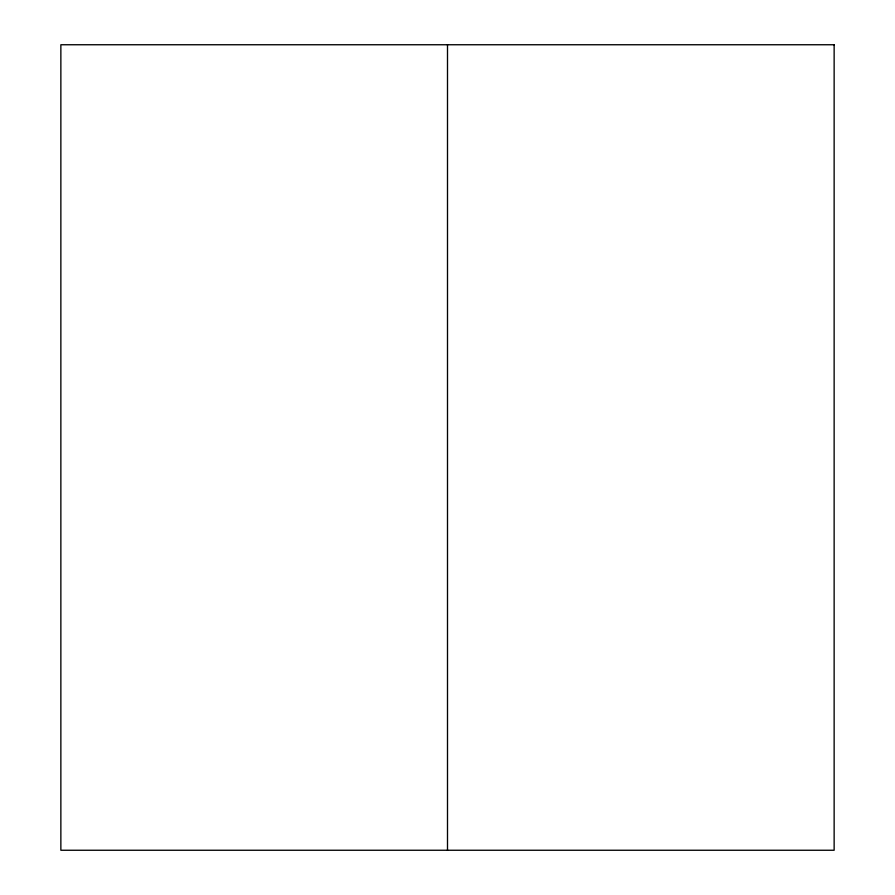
<?xml version="1.0" encoding="UTF-8"?>
<svg xmlns="http://www.w3.org/2000/svg" width="895" height="895" viewBox="0 0 895 895"><rect width="100%" height="100%" fill="white"/><g stroke="black" fill="none" stroke-linecap="round" stroke-linejoin="round"><path stroke-width="1.34" d="M447.5 44.75L447.5 850.25M834.14 44.75L60.86 44.75L60.86 850.25L834.14 850.25L834.14 44.75"/></g></svg>
